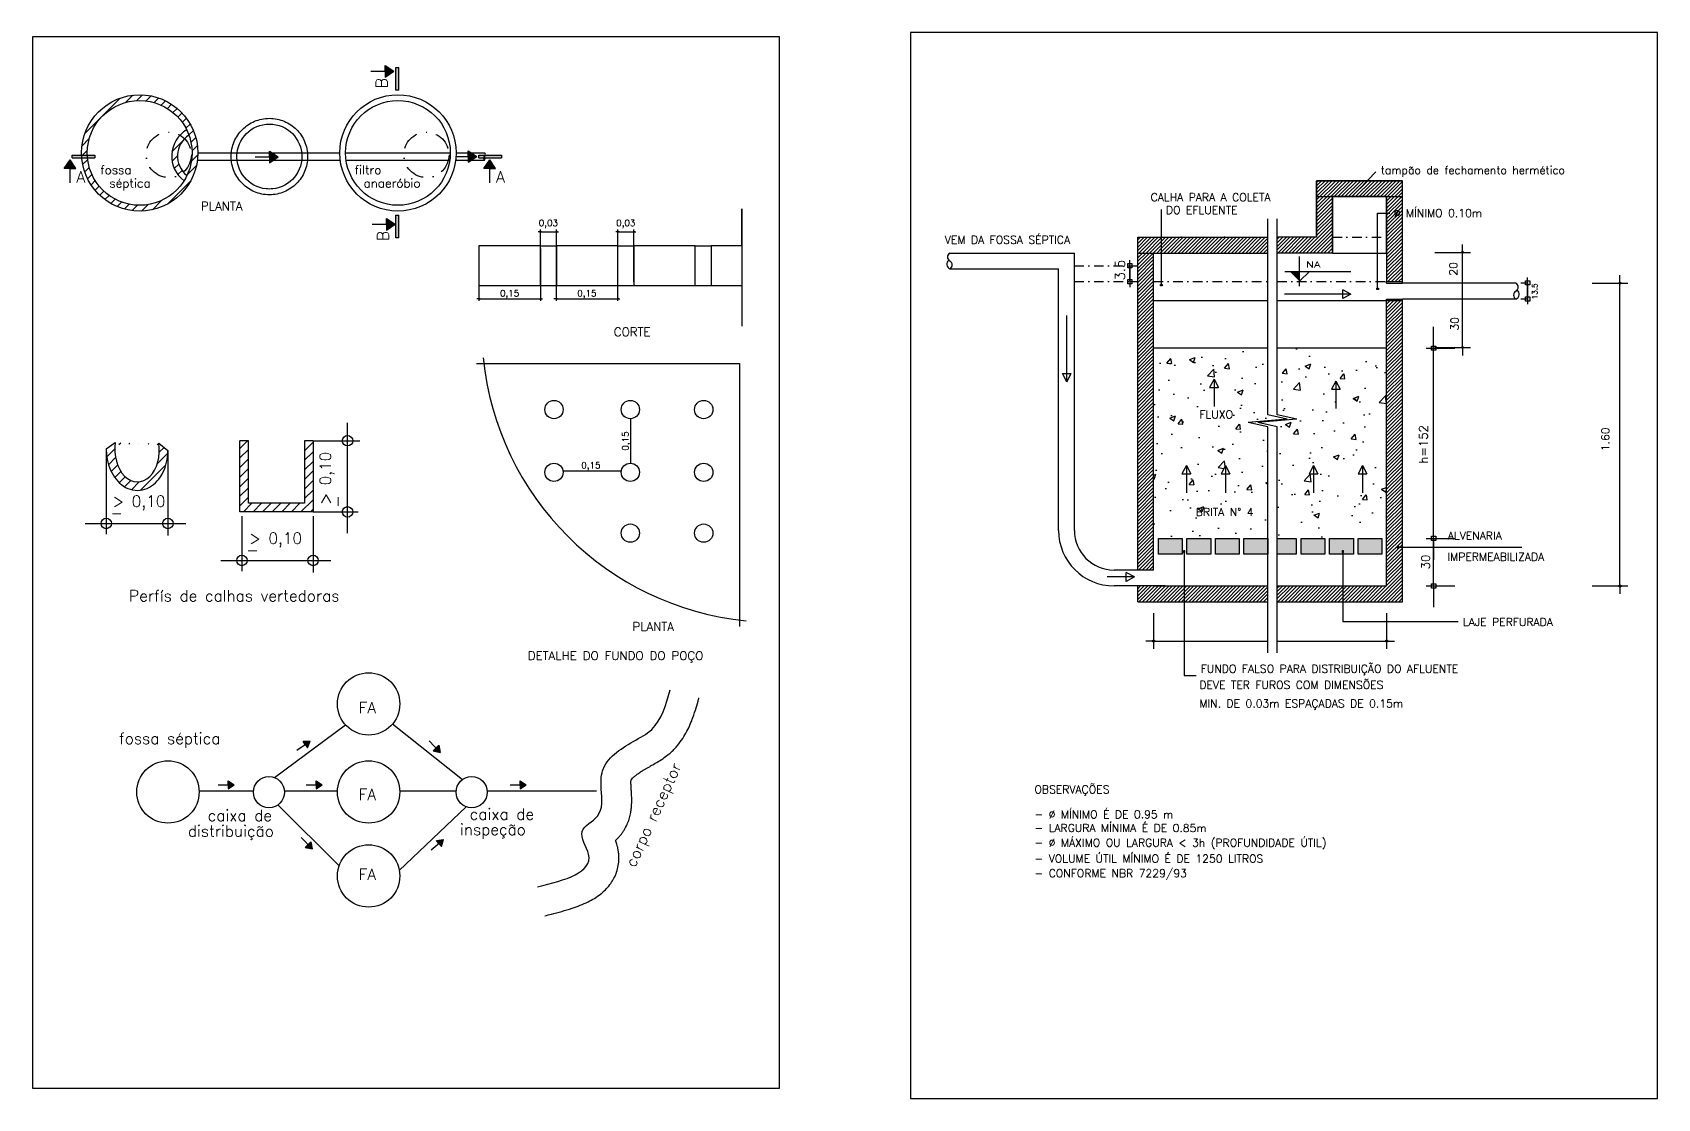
# Model space of a CAD drawing. Extents: x 192 to 1618, y 215 to 465.
# Drawn here: x 192.3 to 572.9, y 214.5 to 464.2 of the extents above; entities that cross this region are included whole.
import ezdxf
from ezdxf.enums import TextEntityAlignment as Align

# ---------------------------------------------------------------- set-up
doc = ezdxf.new("R2010")
doc.units = 0
doc.header["$LTSCALE"] = 9
doc.linetypes.add('ACAD_ISO03W100', pattern=[30, 12, -18])
doc.linetypes.add('DASHDOT', pattern=[1, 0.5, -0.25, 0, -0.25])
doc.layers.get('0').update_dxf_attribs({"linetype": 'CONTINUOUS'})
doc.layers.get('DEFPOINTS').update_dxf_attribs({"linetype": 'CONTINUOUS'})
for name, color, linetype in [('COTA', 13, 'CONTINUOUS'), ('EIXOS', 4, 'DASHDOT'), ('ESPEC', 2, 'CONTINUOUS'), ('ESTRUT', 12, 'CONTINUOUS'), ('FOLHA', 7, 'CONTINUOUS'), ('ISOMETRI', 15, 'CONTINUOUS'), ('LINHAS', 7, 'CONTINUOUS'), ('PAREDE', 6, 'CONTINUOUS'), ('REG60-100', 7, 'CONTINUOUS'), ('SOLIDO', 254, 'CONTINUOUS'), ('UNIDADE', 4, 'CONTINUOUS')]:
    doc.layers.add(name, color=color, linetype=linetype)
doc.styles.add('REGUA60', font='simplex.shx')
doc.styles.add('REGUA80', font='simplex.shx')
pattern_1 = [(45, (-1.4223, -10.1474), (-1.122532, 1.122532), [])]
pattern_2 = [(45, (-11.73325, -1107.44266), (-0.41674, 0.41674), [])]

# ---------------------------------------------------------------- blocks, each defined once
blk = doc.blocks.new('COTATR')
at = {"color": 6}
blk.add_line((-71, -71), (71, 71), dxfattribs=at)
at = {"color": 0, "linetype": 'ByBlock'}
blk.add_line((0, 0), (200, 0), dxfattribs=at)
blk = doc.blocks.new('INDINTRR')
at = {"color": 0}
for p, q in [((-1.5, 0), (-0.43, 4.92)), ((0.43, -4.92), (-0.43, 4.92)), ((0.43, -4.92), (1.5, 0))]:
    blk.add_line(p, q, dxfattribs=at)
blk = doc.blocks.new('NIVELCR')
at = {"linetype": 'ByBlock'}
for p, q in [((0, -1.25), (0, 6.25)), ((-3.75, 2.5), (12.92, 2.5)), ((0, 0), (2.5, 2.5))]:
    blk.add_line(p, q, dxfattribs=at)
blk.add_solid([(-2.5, 2.5), (0, 0), (0, 2.5)], dxfattribs=at)
at = {"color": 0, "linetype": 'ByBlock', "style": 'REGUA60', "width": 1.4}
blk.add_attdef('COTANIVEL', (1.66, 3.51), '', height=1.5, dxfattribs=at)
blk = doc.blocks.new('INDPONTO')
at = {"color": 4, "linetype": 'ByBlock'}
blk.add_lwpolyline([(-0.2, 0.2), (0.2, 0.2), (0.2, -0.2), (-0.2, -0.2)], close=True, dxfattribs=at)
blk = doc.blocks.new('COTAPT')
at = {"color": 0, "linetype": 'ByBlock'}
blk.add_line((0, 0), (200, 0), dxfattribs=at)
at = {"color": 6, "linetype": 'ByBlock'}
blk.add_lwpolyline([(-20, 20), (20, 20), (20, -20), (-20, -20)], close=True, dxfattribs=at)

msp = doc.modelspace()

# ---------------------------------------------------------------- hatches: boundary and pattern name
at = {"layer": 'LINHAS'}
h = msp.add_hatch(dxfattribs=at)
h.set_pattern_fill('ANSI31', color=256, scale=0.185625, style=0)
h.set_pattern_definition(pattern_2)
h.paths.add_polyline_path([(496.735, 425.788), (493.022, 425.788), (493.022, 416.266), (483.816, 416.266), (483.816, 412.554), (496.735, 412.554)])
h.paths.add_polyline_path([(513.145, 425.788), (513.145, 429.5), (493.022, 429.5), (493.022, 425.788)])
h.paths.add_polyline_path([(509.433, 412.554), (509.433, 405.871), (513.145, 405.871), (513.145, 425.788), (509.433, 425.788)])
h.paths.add_polyline_path([(513.145, 401.416), (509.433, 401.416), (509.433, 334.591), (499.169, 334.591), (499.169, 330.879), (513.145, 330.879), (513.145, 343.685), (512.303, 343.685), (512.303, 343.499), (511.931, 343.499), (511.931, 343.87), (512.303, 343.87), (512.303, 343.685), (513.145, 343.685)])
h.paths.add_polyline_path([(483.816, 334.591), (483.816, 330.879), (499.169, 330.879), (499.169, 334.591)])
h.paths.add_polyline_path([(462.009, 334.591), (462.009, 330.879), (481.589, 330.879), (481.589, 334.591)])
h.paths.add_polyline_path([(462.009, 330.879), (462.009, 334.591), (454.859, 334.591), (451.146, 334.591), (451.146, 330.879)])
h.paths.add_polyline_path([(451.146, 338.304), (454.859, 338.304), (454.859, 412.554), (451.146, 412.554)])
h.paths.add_polyline_path([(456.682, 416.266), (456.682, 412.554), (481.589, 412.554), (481.589, 416.266)])
h.paths.add_polyline_path([(510.544, 420.428), (534.012, 420.428), (534.012, 423.743), (510.544, 423.743)], flags=9)
h = msp.add_hatch(dxfattribs=at)
h.set_pattern_fill('ANSI31', color=256, scale=0.185625, style=0)
h.set_pattern_definition(pattern_2)
h.paths.add_polyline_path([(451.146, 412.554), (456.682, 412.554), (456.682, 416.266), (451.146, 416.266)])
at = {"layer": 'PAREDE'}
h = msp.add_hatch(dxfattribs=at)
h.set_pattern_fill('ANSI31', color=256, style=0)
h.set_pattern_definition([(45, (0, -17.6626), (-2.245064, 2.245064), [])])
h.paths.add_polyline_path([(227.893, 439.325, 0.0648345), (226.803, 440.154, 0.3734555), (226.436, 430.763, 0.0648345), (227.587, 431.503, -0.387459)], flags=17)
h.paths.add_polyline_path([(229.636, 435.999, -0.953058), (205.16, 434.822), (203.794, 434.822, 0.9576576), (230.996, 435.999, 1), (203.743, 435.999, 0.009195), (203.753, 435.498), (205.114, 435.498, -0.0102151), (205.103, 435.999, -1)])
h = msp.add_hatch(dxfattribs=at)
h.set_pattern_fill('ANSI31', color=256, scale=0.5, style=0)
h.set_pattern_definition([(45, (0, -17.6626), (-1.122532, 1.122532), [])])
h.paths.add_polyline_path([(229.636, 435.999, -0.953058), (205.16, 434.822), (203.794, 434.822, 0.9576576), (230.996, 435.999, 1), (203.743, 435.999, 0.009195), (203.753, 435.498), (205.114, 435.498, -0.0102151), (205.103, 435.999, -1)])
h.paths.add_polyline_path([(226.436, 430.763, 0.0648345), (227.587, 431.503, -0.387459), (227.893, 439.325, 0.0648345), (226.803, 440.154, 0.3734555)], flags=17)
h = msp.add_hatch(dxfattribs=at)
h.set_pattern_fill('AR-CONC', color=1, scale=0.07425, style=0)
h.set_pattern_definition([(50, (-11.733, -1107.443), (13.52721, -1.18348), [1.41446, -15.55909]), (355, (-11.733, -1107.443), (-2.61678, 14.18596), [1.13157, -12.44727]), (100.451, (-10.606, -1107.541), (10.91048, 13.00241), [1.20211, -13.22318]), (46.1842, (-11.733, -1103.67), (20.12762, -3.12164), [2.1217, -23.33863]), (96.6356, (-10.056, -1103.93), (17.62726, 18.37135), [1.80316, -19.83477]), (351.184, (-11.733, -1103.67), (17.6273, 18.37132), [1.69735, -18.6709]), (21, (-9.847, -1104.614), (11.257405, -7.593215), [1.41446, -15.55909]), (326, (-9.847, -1104.614), (4.5888, 13.67596), [1.13157, -12.44727]), (71.4514, (-8.909, -1105.247), (15.84617, 6.08277), [1.20211, -13.22318]), (37.5, (-11.7333, -1107.4427), (0.229329, 6.278212), [0, -12.296394, 0, -12.635865, 0, -12.49442]), (7.5, (-11.733, -1107.443), (4.96136, 7.438408), [0, -7.20433, 0, -12.0135, 0, -4.762024]), (327.5, (-15.939, -1107.4427), (10.067602, -0.42536), [0, -4.714875, 0, -14.71041, 0, -19.519582]), (317.5, (-17.825, -1107.443), (10.99859, 1.887917), [0, -6.12934, 0, -9.76922, 0, -13.86173])])
h.paths.add_polyline_path([(509.433, 390.279), (483.816, 390.279), (483.816, 374.665), (488.386, 373.676), (479.246, 372.869), (483.816, 371.88), (483.816, 345.729), (508.319, 345.729), (509.433, 345.721)])
h.paths.add_polyline_path([(492.307, 362.773), (493.34, 360.85), (491.274, 360.85)], flags=16)
h.paths.add_polyline_path([(502.759, 360.85), (503.792, 362.773), (504.825, 360.85)], flags=16)
h.paths.add_polyline_path([(496.482, 380.638), (497.515, 382.562), (498.548, 380.638)], flags=16)
h.paths.add_polyline_path([(481.589, 371.88), (477.019, 372.869), (486.159, 373.676), (481.589, 374.665), (481.589, 390.279), (454.859, 390.279), (454.859, 345.717), (455.973, 345.729), (481.589, 345.729)])
h.paths.add_polyline_path([(471.671, 362.773), (472.704, 360.85), (470.638, 360.85)], flags=16)
h.paths.add_polyline_path([(467.974, 381.064), (469.007, 382.987), (470.04, 381.064)], flags=16)
h.paths.add_polyline_path([(463.556, 360.85), (461.49, 360.85), (462.523, 362.773)], flags=16)
h.paths.add_polyline_path([(464.772, 373.353), (473.921, 373.353), (473.921, 376.137), (464.772, 376.137)], flags=24)
h.paths.add_polyline_path([(462.499, 350.503), (478.719, 350.503), (478.719, 353.288), (462.499, 353.288)], flags=24)
h = msp.add_hatch(dxfattribs=at)
h.set_pattern_fill('ANSI31', color=256, scale=0.5, style=0)
h.set_pattern_definition(pattern_1)
edge = h.paths.add_edge_path()
edge.add_spline(control_points=[(209.536, 366.472), (209.541, 365.93), (209.581, 365.388), (209.897, 363.096), (210.507, 361.414), (211.924, 359.381), (212.466, 358.791), (213.701, 357.822), (214.396, 357.443), (215.885, 356.979), (216.677, 356.897), (218.229, 357.066), (218.984, 357.314), (220.349, 358.069), (220.961, 358.573), (222.017, 359.754), (222.463, 360.43), (223.553, 362.648), (223.938, 364.366), (223.97, 366.173), (223.971, 366.245), (223.971, 366.317)], knot_values=[1.5504566, 1.5504566, 1.5504566, 1.5504566, 1.7331766, 1.7331766, 2.3327695, 2.3327695, 2.6219285, 2.6219285, 2.9110875, 2.9110875, 3.2002465, 3.2002465, 3.4894055, 3.4894055, 3.7785644, 3.7785644, 4.0677234, 4.0677234, 4.6524253, 4.6524253, 4.6767715, 4.6767715, 4.6767715, 4.6767715], degree=3, periodic=0)
edge.add_line((223.971, 366.317), (223.971, 366.339))
edge.add_line((223.971, 366.339), (221.833, 368.053))
edge.add_ellipse((216.753, 366.463), major_axis=(-0.179, 7.513), ratio=0.6941067, start_angle=75.75416, end_angle=281.27526, ccw=False)
edge.add_line((211.655, 368.191), (209.536, 366.714))
edge.add_line((209.536, 366.714), (209.536, 366.472))
h = msp.add_hatch(dxfattribs=at)
h.set_pattern_fill('ANSI31', color=256, scale=0.5, style=0)
h.set_pattern_definition(pattern_1)
h.paths.add_polyline_path([(257.989, 351.932), (257.989, 368.585), (255.989, 368.585), (255.989, 353.932), (242.827, 353.932), (242.827, 368.585), (240.827, 368.585), (240.827, 351.932)])
at = {"layer": 'REG60-100'}
h = msp.add_hatch(color=256, dxfattribs=at)
h.dxf.hatch_style = 1
h.paths.add_polyline_path([(274.875, 455.116), (274.875, 453.764), (276.903, 455.116)])
h.paths.add_polyline_path([(276.903, 455.116), (274.875, 456.469), (274.875, 455.116)])
h = msp.add_hatch(color=256, dxfattribs=at)
h.dxf.hatch_style = 1
h.paths.add_polyline_path([(201.051, 432.361), (202.403, 432.361), (201.051, 434.389)])
h.paths.add_polyline_path([(201.051, 434.389), (199.698, 432.361), (201.051, 432.361)])
h = msp.add_hatch(color=256, dxfattribs=at)
h.dxf.hatch_style = 1
h.paths.add_polyline_path([(247.803, 435.067), (247.803, 433.715), (249.831, 435.067)])
h.paths.add_polyline_path([(249.831, 435.067), (247.803, 436.419), (247.803, 435.067)])
h = msp.add_hatch(color=256, dxfattribs=at)
h.dxf.hatch_style = 1
h.paths.add_polyline_path([(294.287, 435.174), (294.287, 433.821), (296.316, 435.174)])
h.paths.add_polyline_path([(296.316, 435.174), (294.287, 436.526), (294.287, 435.174)])
h = msp.add_hatch(color=256, dxfattribs=at)
h.dxf.hatch_style = 1
h.paths.add_polyline_path([(299.348, 432.361), (300.7, 432.361), (299.348, 434.389)])
h.paths.add_polyline_path([(299.348, 434.389), (297.996, 432.361), (299.348, 432.361)])
h = msp.add_hatch(color=256, dxfattribs=at)
h.dxf.hatch_style = 1
h.paths.add_polyline_path([(275.203, 419.301), (275.203, 417.948), (277.231, 419.301)])
h.paths.add_polyline_path([(277.231, 419.301), (275.203, 420.653), (275.203, 419.301)])
h = msp.add_hatch(color=256, dxfattribs=at)
h.dxf.hatch_style = 1
h.paths.add_polyline_path([(256.157, 297.436), (256.688, 296.652), (257.333, 298.232)])
h.paths.add_polyline_path([(255.627, 298.22), (256.157, 297.436), (257.333, 298.232)])
h = msp.add_hatch(color=256, dxfattribs=at)
h.dxf.hatch_style = 1
h.paths.add_polyline_path([(286.769, 296.606), (286.081, 295.955), (287.744, 295.574)])
h.paths.add_polyline_path([(287.457, 297.256), (286.769, 296.606), (287.744, 295.574)])
h = msp.add_hatch(color=256, dxfattribs=at)
h.dxf.hatch_style = 1
h.paths.add_polyline_path([(238.105, 288.026), (238.105, 287.079), (239.525, 288.026)])
h.paths.add_polyline_path([(238.105, 288.972), (238.105, 288.026), (239.525, 288.026)])
h = msp.add_hatch(color=256, dxfattribs=at)
h.dxf.hatch_style = 1
h.paths.add_polyline_path([(258.715, 288.026), (258.715, 287.079), (260.135, 288.026)])
h.paths.add_polyline_path([(258.715, 288.972), (258.715, 288.026), (260.135, 288.026)])
h = msp.add_hatch(color=256, dxfattribs=at)
h.dxf.hatch_style = 1
h.paths.add_polyline_path([(306.506, 288.026), (306.506, 287.079), (307.926, 288.026)])
h.paths.add_polyline_path([(306.506, 288.972), (306.506, 288.026), (307.926, 288.026)])
h = msp.add_hatch(color=256, dxfattribs=at)
h.dxf.hatch_style = 1
h.paths.add_polyline_path([(256.807, 273.999), (256.129, 273.338), (257.798, 272.982)])
h.paths.add_polyline_path([(257.485, 274.66), (256.807, 273.999), (257.798, 272.982)])
h = msp.add_hatch(color=256, dxfattribs=at)
h.dxf.hatch_style = 1
h.paths.add_polyline_path([(287.472, 274.268), (288.078, 273.541), (288.563, 275.177)])
h.paths.add_polyline_path([(286.866, 274.996), (287.472, 274.268), (288.563, 275.177)])
at = {"layer": 'SOLIDO'}
h = msp.add_hatch(color=256, dxfattribs=at)
h.paths.add_polyline_path([(455.973, 345.729), (455.973, 342.016), (461.541, 342.016), (461.541, 345.729)])
h.paths.add_polyline_path([(468.224, 342.016), (468.224, 345.729), (462.655, 345.729), (462.655, 342.016)])
h.paths.add_polyline_path([(469.338, 342.016), (474.906, 342.016), (474.906, 345.729), (469.338, 345.729)])
h.paths.add_polyline_path([(476.02, 342.016), (481.589, 342.016), (481.589, 345.729), (476.02, 345.729)])
h.paths.add_polyline_path([(483.816, 345.729), (483.816, 342.016), (488.271, 342.016), (488.271, 345.729)])
h.paths.add_polyline_path([(489.385, 345.729), (489.385, 342.016), (494.954, 342.016), (494.954, 345.729)])
h.paths.add_polyline_path([(496.068, 345.729), (496.068, 342.016), (501.636, 342.016), (501.636, 345.729)])
h.paths.add_polyline_path([(502.75, 342.016), (508.319, 342.016), (508.319, 345.729), (502.75, 345.729)])
at = {"layer": 'UNIDADE'}
h = msp.add_hatch(color=256, dxfattribs=at)
h.paths.add_polyline_path([(278.071, 450.701), (277.395, 450.701), (277.395, 455.994), (278.071, 455.994)])
h.paths.add_polyline_path([(278.071, 416.152), (277.395, 416.152), (277.395, 421.446), (278.071, 421.446)])
for points in [[(206.831, 435.498), (206.831, 434.822), (201.537, 434.822), (201.537, 435.498)], [(296.845, 434.822), (302.139, 434.822), (302.139, 435.498), (296.845, 435.498)]]:
    msp.add_hatch(color=256, dxfattribs=at).paths.add_polyline_path(points)

# ---------------------------------------------------------------- linework, layer by layer
for p, q in [((407.128, 412.554), (436.296, 412.554)), ((407.128, 408.841), (432.584, 408.841)), ((539.714, 405.5), (513.145, 405.5)), ((539.714, 401.787), (513.145, 401.787))]:
    msp.add_line(p, q)
at = {"color": 0, "linetype": 'ByBlock'}
for p, q in [((449.29, 409.609), (449.29, 409.634)), ((449.29, 405.871), (449.29, 409.584)), ((449.33, 409.584), (451.052, 409.584)), ((449.29, 405.846), (449.29, 405.821)), ((449.516, 405.871), (451.052, 405.871)), ((540.891, 405.572), (542.535, 405.572)), ((542.462, 405.597), (542.462, 405.622)), ((542.462, 401.798), (542.462, 405.572)), ((540.891, 401.798), (542.535, 401.798)), ((542.462, 401.773), (542.462, 401.748)), ((518.659, 390.279), (525.44, 390.279)), ((520.44, 345.754), (520.44, 390.254)), ((518.659, 345.729), (525.44, 345.729)), ((520.44, 334.616), (520.44, 345.704)), ((518.659, 334.591), (525.44, 334.591))]:
    msp.add_line(p, q, dxfattribs=at)
at = {"color": 4, "linetype": 'ByBlock'}
for p, q in [((501.059, 402.901), (499.135, 403.934)), ((499.135, 401.868), (499.135, 403.934)), ((501.059, 402.901), (499.135, 401.868)), ((434.531, 382.401), (433.498, 384.324)), ((433.498, 384.324), (435.564, 384.324)), ((434.531, 382.401), (435.564, 384.324)), ((469.007, 382.987), (467.974, 381.064)), ((467.974, 381.064), (470.04, 381.064)), ((469.007, 382.987), (470.04, 381.064)), ((497.515, 382.562), (496.482, 380.638)), ((496.482, 380.638), (498.548, 380.638)), ((497.515, 382.562), (498.548, 380.638)), ((462.523, 362.773), (461.49, 360.85)), ((462.523, 362.773), (463.556, 360.85)), ((471.671, 362.773), (470.638, 360.85)), ((471.671, 362.773), (472.704, 360.85)), ((492.307, 362.773), (491.274, 360.85)), ((492.307, 362.773), (493.34, 360.85)), ((503.792, 362.773), (502.759, 360.85)), ((503.792, 362.773), (504.825, 360.85)), ((461.49, 360.85), (463.556, 360.85)), ((470.638, 360.85), (472.704, 360.85)), ((491.274, 360.85), (493.34, 360.85)), ((502.759, 360.85), (504.825, 360.85)), ((450.379, 336.685), (448.455, 337.718)), ((448.455, 335.652), (448.455, 337.718)), ((450.379, 336.685), (448.455, 335.652))]:
    msp.add_line(p, q, dxfattribs=at)
for centre, radius, start, end in [((407.623, 411.625), 1.052, 118.07249, 241.92751), ((407.592, 409.955), 1.207, 127.7637, 247.38014), ((406.633, 409.769), 1.052, 298.07249, 61.92751), ((540.209, 402.715), 1.052, 118.07249, 241.92751), ((539.219, 404.572), 1.052, 298.07249, 61.92751), ((539.25, 402.901), 1.207, 292.61986, 52.2363)]:
    msp.add_arc(centre, radius, start, end)
at = {"layer": 'COTA', "linetype": 'ByBlock'}
for p, q in [((311.23, 405.796), (311.23, 418.046)), ((311.232, 417.546), (314.956, 417.546)), ((314.959, 405.796), (314.959, 418.046)), ((329.366, 405.796), (329.366, 418.046)), ((329.368, 417.546), (333.092, 417.546)), ((333.095, 405.796), (333.095, 418.046)), ((296.823, 413.604), (296.823, 401.354)), ((311.23, 413.604), (311.23, 401.354)), ((314.906, 413.604), (314.906, 401.354)), ((329.313, 413.604), (329.313, 401.354)), ((296.825, 401.854), (311.227, 401.854)), ((314.908, 401.854), (329.311, 401.854)), ((332.424, 363.335), (332.424, 373.751)), ((316.525, 361.553), (330.249, 361.553))]:
    msp.add_line(p, q, dxfattribs=at)
at = {"layer": 'COTA'}
for p, q in [((520.696, 412.701), (529.049, 412.701)), ((527.193, 390.436), (527.193, 412.692)), ((557.57, 405.5), (565.923, 405.5)), ((564.067, 334.6), (564.067, 405.491)), ((520.696, 390.426), (529.049, 390.426)), ((266.051, 346.981), (266.051, 372.791)), ((209.536, 366.714), (209.536, 346.737)), ((223.971, 366.339), (223.971, 346.361)), ((257.989, 368.585), (268.907, 368.585)), ((241.322, 350.915), (241.322, 338.073)), ((257.975, 350.915), (257.975, 337.698)), ((257.989, 351.932), (268.532, 351.932)), ((204.585, 349.218), (228.176, 349.218)), ((236.371, 340.554), (262.18, 340.554)), ((557.57, 334.591), (565.923, 334.591)), ((454.859, 328.173), (454.859, 319.82)), ((509.433, 328.173), (509.433, 319.82)), ((454.868, 321.676), (481.589, 321.676)), ((483.816, 321.676), (509.423, 321.676))]:
    msp.add_line(p, q, dxfattribs=at)
for centre in [(266.051, 368.585), (209.536, 349.218), (223.971, 349.218), (266.051, 351.932), (241.322, 340.554), (257.975, 340.554)]:
    msp.add_circle(centre, 1.226, dxfattribs=at)
at = {"layer": 'DEFPOINTS', "color": 0, "linetype": 'ByBlock'}
for p in [(314.959, 417.546), (333.095, 417.546), (296.823, 414.354), (311.23, 414.354), (517.912, 412.701), (527.193, 412.701), (445.067, 409.584), (449.29, 409.584), (311.23, 405.046), (314.959, 405.046), (445.254, 405.871), (538.318, 405.572), (542.462, 405.572), (554.786, 405.5), (564.067, 405.5), (311.23, 401.854), (329.313, 401.854), (538.318, 401.798), (511.159, 390.279), (517.912, 390.426), (520.44, 390.279), (511.159, 345.729), (511.159, 345.729), (520.44, 345.729), (511.159, 334.591), (554.786, 334.591), (454.859, 330.958), (509.433, 321.676)]:
    msp.add_point(p, dxfattribs=at)
at = {"layer": 'EIXOS', "color": 13, "ltscale": 0.5}
for p, q in [((496.735, 416.266), (509.433, 416.266)), ((436.296, 409.584), (451.146, 409.584)), ((436.296, 405.871), (451.146, 405.871)), ((454.859, 405.871), (481.589, 405.871)), ((483.816, 405.871), (509.433, 405.871))]:
    msp.add_line(p, q, dxfattribs=at)
at = {"layer": 'EIXOS', "color": 1, "linetype": 'ACAD_ISO03W100'}
for radius in [8.96, 7.607]:
    msp.add_circle((247.752, 435.154), radius, dxfattribs=at)
at = {"layer": 'EIXOS', "color": 1}
for centre in [(224.167, 435.554), (284.518, 435.554)]:
    msp.add_circle(centre, 5.302, dxfattribs=at)
at = {"layer": 'ESPEC'}
for p, q in [((503.052, 427.557), (506.878, 431.58)), ((456.682, 405.019), (456.682, 422.767)), ((481.589, 374.665), (481.589, 420.567)), ((483.816, 374.665), (483.816, 420.567)), ((507.327, 404.162), (507.327, 421.909)), ((507.327, 421.909), (510.169, 421.909)), ((501.059, 402.901), (485.538, 402.901)), ((434.531, 382.401), (434.531, 397.921)), ((469.007, 382.987), (469.007, 376.571)), ((497.515, 382.562), (497.515, 376.146)), ((481.589, 318.937), (481.589, 371.88)), ((483.816, 318.937), (483.816, 371.88)), ((462.523, 362.773), (462.523, 356.358)), ((471.671, 362.773), (471.671, 356.358)), ((492.307, 362.773), (492.307, 356.358)), ((503.792, 362.773), (503.792, 356.358)), ((462.009, 342.588), (462.009, 313.626)), ((499.169, 342.588), (499.169, 326.273)), ((512.117, 343.685), (541.08, 343.685)), ((450.379, 336.685), (443.963, 336.685)), ((499.169, 326.273), (526.213, 326.273)), ((462.009, 313.626), (464.851, 313.626))]:
    msp.add_line(p, q, dxfattribs=at)
at = {"layer": 'ESTRUT', "color": 1}
for p, q in [((493.022, 416.266), (493.022, 429.5)), ((493.022, 429.5), (513.145, 429.5)), ((513.145, 405.5), (513.145, 429.5)), ((493.022, 425.788), (513.145, 425.788)), ((496.735, 412.554), (496.735, 425.788)), ((509.433, 425.788), (509.433, 412.554)), ((493.022, 416.266), (483.816, 416.266)), ((496.735, 412.554), (483.816, 412.554)), ((496.735, 412.554), (509.433, 412.554)), ((509.433, 412.554), (509.433, 405.871))]:
    msp.add_line(p, q, dxfattribs=at)
at = {"layer": 'ESTRUT'}
for p, q in [((509.433, 425.788), (509.433, 412.554)), ((451.146, 416.266), (481.589, 416.266)), ((451.146, 412.554), (451.146, 416.266)), ((451.146, 412.554), (481.589, 412.554)), ((451.146, 338.304), (451.146, 412.554)), ((454.859, 338.304), (454.859, 412.554)), ((509.433, 405.871), (513.145, 405.871)), ((509.433, 405.5), (509.433, 405.871)), ((509.433, 405.5), (513.145, 405.5)), ((509.433, 334.591), (509.433, 401.787)), ((509.433, 401.416), (509.433, 401.787)), ((509.433, 401.787), (513.145, 401.787)), ((509.433, 401.416), (513.145, 401.416)), ((513.145, 330.879), (513.145, 401.787)), ((451.146, 330.879), (451.146, 334.591)), ((454.859, 334.591), (481.589, 334.591)), ((483.816, 334.591), (509.433, 334.591)), ((451.146, 330.879), (481.589, 330.879)), ((483.816, 330.879), (513.145, 330.879))]:
    msp.add_line(p, q, dxfattribs=at)
for points in [[(461.541, 342.016), (455.973, 342.016), (455.973, 345.729), (461.541, 345.729)], [(468.224, 342.016), (462.655, 342.016), (462.655, 345.729), (468.224, 345.729)], [(474.906, 342.016), (469.338, 342.016), (469.338, 345.729), (474.906, 345.729)], [(481.589, 342.016), (476.02, 342.016), (476.02, 345.729), (481.589, 345.729)], [(494.954, 342.016), (489.385, 342.016), (489.385, 345.729), (494.954, 345.729)], [(501.636, 342.016), (496.068, 342.016), (496.068, 345.729), (501.636, 345.729)], [(508.319, 342.016), (502.75, 342.016), (502.75, 345.729), (508.319, 345.729)]]:
    msp.add_lwpolyline(points, close=True, dxfattribs=at)
msp.add_lwpolyline([(483.816, 345.729), (488.271, 345.729), (488.271, 342.016), (483.816, 342.016)], dxfattribs=at)
at = {"layer": 'FOLHA', "color": 6}
for p, q in [((367.265, 463.171), (192.265, 463.171)), ((192.265, 463.171), (192.265, 216.92)), ((367.265, 216.92), (367.265, 463.171)), ((572.875, 464.208), (397.875, 464.208)), ((397.875, 464.208), (397.875, 214.53)), ((572.875, 214.53), (572.875, 464.208)), ((192.265, 216.92), (367.265, 216.92)), ((397.875, 214.53), (572.875, 214.53))]:
    msp.add_line(p, q, dxfattribs=at)
at = {"layer": 'ISOMETRI'}
for p in [(461.294, 416.266), (471.441, 416.266)]:
    msp.add_point(p, dxfattribs=at)
at = {"layer": 'LINHAS'}
for p, q in [((513.145, 429.5), (493.022, 429.5)), ((493.022, 429.5), (493.022, 416.266)), ((509.433, 425.788), (496.735, 425.788)), ((496.735, 425.788), (496.735, 412.554)), ((509.433, 412.554), (509.433, 425.788)), ((436.296, 347.585), (436.296, 412.554)), ((432.584, 347.585), (432.584, 408.841)), ((454.859, 401.416), (481.589, 401.416)), ((483.816, 401.416), (509.433, 401.416)), ((481.589, 390.279), (454.859, 390.279)), ((509.433, 390.279), (483.816, 390.279))]:
    msp.add_line(p, q, dxfattribs=at)
at = {"layer": 'PAREDE'}
for p, q in [((358.434, 414.247), (358.434, 422.884)), ((358.434, 422.884), (358.434, 395.448)), ((296.247, 386.675), (357.858, 386.675)), ((357.858, 386.675), (357.858, 325.064)), ((209.536, 366.714), (211.655, 368.191)), ((221.833, 368.053), (223.971, 366.339)), ((242.827, 368.585), (240.827, 368.585)), ((257.989, 368.585), (255.989, 368.585)), ((248.918, 289.703), (265.611, 302.02)), ((276.615, 302.289), (292.966, 289.219)), ((249.765, 283.306), (264.086, 268.996)), ((278.175, 267.958), (293.851, 282.863))]:
    msp.add_line(p, q, dxfattribs=at)
at = {"layer": 'PAREDE', "color": 2}
for p, q in [((311.23, 414.247), (314.959, 414.247)), ((329.366, 414.247), (333.095, 414.247)), ((347.502, 414.247), (351.231, 414.247)), ((311.23, 404.932), (314.959, 404.932)), ((329.366, 404.932), (333.095, 404.932)), ((347.502, 404.932), (351.231, 404.932)), ((231.287, 286.558), (244.012, 286.558)), ((251.289, 286.558), (263.701, 286.558)), ((278.291, 286.558), (291.492, 286.558)), ((298.769, 286.558), (324.347, 286.558))]:
    msp.add_line(p, q, dxfattribs=at)
at = {"layer": 'PAREDE'}
for points in [[(296.823, 404.932), (311.23, 404.932), (311.23, 414.247), (296.823, 414.247)], [(314.959, 404.932), (329.366, 404.932), (329.366, 414.247), (314.959, 414.247)], [(333.095, 404.932), (347.502, 404.932), (347.502, 414.247), (333.095, 414.247)]]:
    msp.add_lwpolyline(points, close=True, dxfattribs=at)
for points in [[(358.434, 414.247), (351.231, 414.247), (351.231, 404.932), (358.434, 404.932)], [(257.989, 368.585), (257.989, 351.932), (240.827, 351.932), (240.827, 368.585)], [(255.989, 368.585), (255.989, 353.932), (242.827, 353.932), (242.827, 368.585)]]:
    msp.add_lwpolyline(points, dxfattribs=at)
for centre, radius in [((217.369, 435.999), 13.626), ((277.859, 435.999), 13.626), ((217.369, 435.999), 12.266), ((277.859, 435.999), 12.266), ((270.996, 306.947), 7.299), ((270.996, 286.321), 7.299), ((247.651, 286.281), 3.649), ((295.13, 286.281), 3.649), ((270.996, 266.646), 7.299)]:
    msp.add_circle(centre, radius, dxfattribs=at)
at = {"layer": 'PAREDE', "color": 3}
for centre in [(314.41, 375.893), (332.289, 375.893), (349.489, 375.893), (314.41, 361.194), (332.289, 361.194), (349.489, 361.194), (332.289, 346.947), (349.489, 346.947)]:
    msp.add_circle(centre, 2.145, dxfattribs=at)
at = {"layer": 'PAREDE', "color": 4}
msp.add_circle((223.992, 286.321), 7.299, dxfattribs=at)
at = {"layer": 'PAREDE'}
for centre, radius, start, end in [((232.029, 435.247), 7.169, 120.64366, 233.48414), ((232.029, 435.247), 5.809, 122.45098, 231.67682), ((366.242, 394.832), 68.748, 185.67642, 264.32367)]:
    msp.add_arc(centre, radius, start, end, dxfattribs=at)
msp.add_ellipse((216.753, 366.463), major_axis=(-0.179, 7.513), ratio=0.6941067, start_param=1.3221596, end_param=4.9091793, dxfattribs=at)
for points, knots in [([(209.536, 366.714), (209.53, 366.091), (209.57, 365.467), (209.897, 363.096), (210.507, 361.414), (211.924, 359.381), (212.466, 358.791), (213.701, 357.822), (214.396, 357.443), (215.885, 356.979), (216.677, 356.897), (218.229, 357.066), (218.984, 357.314), (220.349, 358.069), (220.961, 358.573), (222.017, 359.754), (222.463, 360.43), (223.553, 362.648), (223.938, 364.366), (223.971, 366.18), (223.971, 366.259), (223.971, 366.339)], [1.5232247, 1.5232247, 1.5232247, 1.5232247, 1.7331766, 1.7331766, 2.3327695, 2.3327695, 2.6219285, 2.6219285, 2.9110875, 2.9110875, 3.2002465, 3.2002465, 3.4894055, 3.4894055, 3.7785644, 3.7785644, 4.0677234, 4.0677234, 4.6524253, 4.6524253, 4.679224, 4.679224, 4.679224, 4.679224]), ([(332.474, 289.158), (332.483, 289.171), (332.494, 289.188), (332.536, 289.246), (332.575, 289.296), (332.711, 289.455), (332.83, 289.581), (333.137, 289.867), (333.324, 290.028), (333.759, 290.369), (334.007, 290.55), (334.55, 290.923), (334.846, 291.116), (335.349, 291.427), (335.543, 291.545), (335.934, 291.777), (336.13, 291.89), (336.421, 292.057), (336.513, 292.11), (336.704, 292.218), (336.801, 292.273), (337.099, 292.441), (337.307, 292.558), (337.923, 292.907), (338.352, 293.154), (339.263, 293.71), (339.744, 294.019), (340.655, 294.667), (341.078, 294.991), (341.637, 295.468), (341.769, 295.584), (342.03, 295.822), (342.16, 295.945), (342.413, 296.192), (342.537, 296.317), (342.899, 296.695), (343.129, 296.952), (343.804, 297.755), (344.211, 298.31), (344.94, 299.425), (345.263, 299.983), (345.842, 301.09), (346.098, 301.638), (346.561, 302.719), (346.768, 303.251), (347.233, 304.536), (347.472, 305.279), (347.906, 306.71), (348.1, 307.398), (348.312, 308.149), (348.338, 308.245), (348.365, 308.339)], [214.2720421, 214.2720421, 214.2720421, 214.2720421, 216.4814437, 216.4814437, 220.9002467, 220.9002467, 228.2209743, 228.2209743, 235.5417019, 235.5417019, 242.8624295, 242.8624295, 250.1831571, 250.1831571, 254.5552305, 254.5552305, 258.7269156, 258.7269156, 260.6408046, 260.6408046, 262.5546936, 262.5546936, 266.3824717, 266.3824717, 273.4649185, 273.4649185, 280.5473654, 280.5473654, 286.3435925, 286.3435925, 288.1218736, 288.1218736, 289.8707899, 289.8707899, 291.6197063, 291.6197063, 295.117539, 295.117539, 302.4337785, 302.4337785, 309.7500179, 309.7500179, 317.0662574, 317.0662574, 324.3824968, 324.3824968, 335.1068556, 335.1068556, 345.8312144, 345.8312144, 347.4019758, 347.4019758, 347.4019758, 347.4019758]), ([(328.818, 274.979), (328.913, 275.067), (329.011, 275.159), (329.31, 275.453), (329.517, 275.669), (329.805, 275.996), (329.879, 276.083), (330.032, 276.268), (330.11, 276.366), (330.262, 276.563), (330.336, 276.662), (330.551, 276.962), (330.687, 277.165), (331.085, 277.805), (331.318, 278.248), (331.713, 279.125), (331.875, 279.56), (332.14, 280.406), (332.243, 280.817), (332.405, 281.608), (332.464, 281.988), (332.551, 282.715), (332.579, 283.062), (332.623, 283.901), (332.626, 284.372), (332.61, 285.243), (332.591, 285.644), (332.549, 286.379), (332.526, 286.713), (332.498, 287.137), (332.49, 287.256), (332.47, 287.594), (332.459, 287.802), (332.445, 288.18), (332.441, 288.35), (332.44, 288.701), (332.447, 288.864), (332.461, 289.06), (332.468, 289.118), (332.474, 289.158)], [137.4403418, 137.4403418, 137.4403418, 137.4403418, 138.5110706, 138.5110706, 140.6525282, 140.6525282, 141.395864, 141.395864, 142.1629024, 142.1629024, 142.9299408, 142.9299408, 144.4640177, 144.4640177, 147.7244021, 147.7244021, 150.9847865, 150.9847865, 154.2451709, 154.2451709, 157.5055554, 157.5055554, 160.7659398, 160.7659398, 165.7770662, 165.7770662, 170.7881927, 170.7881927, 175.7993192, 175.7993192, 177.9066511, 177.9066511, 182.121315, 182.121315, 186.3359788, 186.3359788, 192.0733631, 192.0733631, 195.7699737, 195.7699737, 195.7699737, 195.7699737]), ([(312.266, 257.331), (312.773, 257.458), (313.289, 257.587), (314.601, 257.923), (315.406, 258.133), (317.024, 258.586), (317.839, 258.829), (319.279, 259.305), (319.905, 259.528), (321.159, 260.025), (321.787, 260.298), (322.9, 260.851), (323.383, 261.114), (324.353, 261.709), (324.841, 262.042), (325.7, 262.72), (326.072, 263.044), (326.802, 263.771), (327.161, 264.174), (327.779, 264.991), (328.044, 265.389), (328.529, 266.246), (328.749, 266.705), (329.122, 267.672), (329.274, 268.179), (329.498, 269.218), (329.569, 269.749), (329.628, 270.807), (329.616, 271.333), (329.536, 272.176), (329.49, 272.5), (329.409, 272.937), (329.385, 273.056), (329.338, 273.271), (329.315, 273.369), (329.236, 273.69), (329.177, 273.901), (329.018, 274.424), (328.917, 274.714), (328.818, 274.979)], [0, 0, 0, 0, 6.3288556, 6.3288556, 15.9198549, 15.9198549, 25.5108541, 25.5108541, 32.8685605, 32.8685605, 40.2262668, 40.2262668, 45.8227153, 45.8227153, 51.4191637, 51.4191637, 55.7001845, 55.7001845, 59.9812053, 59.9812053, 63.4847948, 63.4847948, 66.9883843, 66.9883843, 70.4919739, 70.4919739, 73.9955634, 73.9955634, 77.499153, 77.499153, 79.7467211, 79.7467211, 80.5962273, 80.5962273, 81.301034, 81.301034, 82.9963091, 82.9963091, 85.767322, 85.767322, 85.767322, 85.767322])]:
    msp.add_open_spline(points, degree=3, knots=knots, dxfattribs=at)
msp.add_spline([(310.561, 264.12), (322.509, 271.73), (321.015, 277.103), (324.6, 280.684), (325.496, 286.952), (325.795, 291.279), (332.963, 298.144), (337.294, 300.979), (341.625, 310.231)], degree=3, dxfattribs=at)
at = {"layer": 'REG60-100'}
for p, q in [((271.498, 455.116), (276.903, 455.116)), ((274.875, 456.469), (276.903, 455.116)), ((274.875, 455.116), (274.875, 456.469)), ((274.875, 453.764), (276.903, 455.116)), ((274.875, 455.116), (274.875, 453.764)), ((274.875, 455.116), (274.875, 455.116)), ((199.698, 432.361), (201.051, 434.389)), ((202.403, 432.361), (201.051, 434.389)), ((201.051, 428.984), (201.051, 434.389)), ((244.426, 435.067), (249.831, 435.067)), ((247.803, 436.419), (249.831, 435.067)), ((247.803, 435.067), (247.803, 436.419)), ((247.803, 433.715), (249.831, 435.067)), ((247.803, 435.067), (247.803, 433.715)), ((247.803, 435.067), (247.803, 435.067)), ((291.46, 435.174), (296.316, 435.174)), ((294.287, 436.526), (296.316, 435.174)), ((294.287, 435.174), (294.287, 436.526)), ((294.287, 435.174), (294.287, 433.821)), ((294.287, 435.174), (294.287, 435.174)), ((294.287, 433.821), (296.316, 435.174)), ((297.996, 432.361), (299.348, 434.389)), ((299.348, 428.984), (299.348, 434.389)), ((300.7, 432.361), (299.348, 434.389)), ((201.051, 432.361), (199.698, 432.361)), ((201.051, 432.361), (202.403, 432.361)), ((201.051, 432.361), (201.051, 432.361)), ((299.348, 432.361), (297.996, 432.361)), ((299.348, 432.361), (299.348, 432.361)), ((299.348, 432.361), (300.7, 432.361)), ((271.826, 419.301), (277.231, 419.301)), ((275.203, 419.301), (275.203, 420.653)), ((275.203, 420.653), (277.231, 419.301)), ((275.203, 419.301), (275.203, 419.301)), ((275.203, 419.301), (275.203, 417.948)), ((275.203, 417.948), (277.231, 419.301)), ((454.859, 338.304), (445.578, 338.304)), ((457.599, 334.591), (445.578, 334.591)), ((254.2, 296.111), (257.333, 298.232)), ((255.627, 298.22), (257.333, 298.232)), ((256.157, 297.436), (255.627, 298.22)), ((256.157, 297.436), (256.688, 296.652)), ((256.157, 297.436), (256.157, 297.436)), ((256.688, 296.652), (257.333, 298.232)), ((285.145, 298.324), (287.744, 295.574)), ((286.769, 296.606), (287.457, 297.256)), ((287.457, 297.256), (287.744, 295.574)), ((286.769, 296.606), (286.081, 295.955)), ((286.081, 295.955), (287.744, 295.574)), ((286.769, 296.606), (286.769, 296.606)), ((235.741, 288.026), (239.525, 288.026)), ((238.105, 288.972), (239.525, 288.026)), ((238.105, 288.026), (238.105, 288.972)), ((238.105, 287.079), (239.525, 288.026)), ((238.105, 288.026), (238.105, 287.079)), ((238.105, 288.026), (238.105, 288.026)), ((256.351, 288.026), (260.135, 288.026)), ((258.715, 288.972), (260.135, 288.026)), ((258.715, 288.026), (258.715, 288.972)), ((258.715, 287.079), (260.135, 288.026)), ((258.715, 288.026), (258.715, 287.079)), ((258.715, 288.026), (258.715, 288.026)), ((304.142, 288.026), (307.926, 288.026)), ((306.506, 288.972), (307.926, 288.026)), ((306.506, 288.026), (306.506, 288.972)), ((306.506, 287.079), (307.926, 288.026)), ((306.506, 288.026), (306.506, 287.079)), ((306.506, 288.026), (306.506, 288.026)), ((255.158, 275.692), (257.798, 272.982)), ((256.807, 273.999), (257.485, 274.66)), ((257.485, 274.66), (257.798, 272.982)), ((285.656, 272.756), (288.563, 275.177)), ((286.866, 274.996), (288.563, 275.177)), ((287.472, 274.268), (286.866, 274.996)), ((287.472, 274.268), (288.078, 273.541)), ((287.472, 274.268), (287.472, 274.268)), ((288.078, 273.541), (288.563, 275.177)), ((256.807, 273.999), (256.129, 273.338)), ((256.129, 273.338), (257.798, 272.982)), ((256.807, 273.999), (256.807, 273.999))]:
    msp.add_line(p, q, dxfattribs=at)
for radius in [12.994, 9.281]:
    msp.add_arc((445.578, 347.585), radius, 180, 270, dxfattribs=at)
at = {"layer": 'UNIDADE'}
for p, q in [((277.395, 455.994), (278.071, 455.994)), ((277.395, 450.701), (277.395, 455.994)), ((278.071, 450.701), (278.071, 455.994)), ((278.071, 450.701), (277.395, 450.701)), ((201.537, 434.822), (201.537, 435.498)), ((201.537, 435.498), (206.831, 435.498)), ((201.537, 434.822), (206.831, 434.822)), ((206.831, 435.498), (206.831, 434.822)), ((296.845, 435.498), (302.139, 435.498)), ((296.845, 434.822), (296.845, 435.498)), ((296.845, 434.822), (302.139, 434.822)), ((302.139, 435.498), (302.139, 434.822)), ((277.395, 416.152), (277.395, 421.446)), ((277.395, 421.446), (278.071, 421.446)), ((278.071, 416.152), (278.071, 421.446)), ((278.071, 416.152), (277.395, 416.152))]:
    msp.add_line(p, q, dxfattribs=at)
at = {"layer": 'UNIDADE', "color": 3}
for p, q in [((231.064, 435.999), (264.232, 435.999)), ((231.064, 434.308), (264.338, 434.308)), ((265.592, 435.999), (290.125, 435.999)), ((265.71, 434.308), (290.008, 434.308)), ((291.38, 434.308), (298.136, 434.308)), ((291.485, 435.999), (298.136, 435.999))]:
    msp.add_line(p, q, dxfattribs=at)
for centre, radius, start, end in [((298.533, 434.777), 0.615, 128.05061, 229.7212), ((297.871, 435.623), 0.459, 308.03443, 54.8447), ((297.262, 434.802), 1.004, 330.5315, 27.24031)]:
    msp.add_arc(centre, radius, start, end, dxfattribs=at)

# ---------------------------------------------------------------- block references
at = {"color": 0, "linetype": 'ByBlock', "xscale": 0.025, "yscale": 0.025, "zscale": 0.025}
for p, rotation in [((449.29, 405.871), 90), ((449.29, 409.584), 270), ((542.462, 401.798), 90), ((542.462, 405.572), 270), ((520.44, 390.279), 90), ((520.44, 345.729), 90), ((520.44, 345.729), 270), ((520.44, 334.591), 270)]:
    msp.add_blockref('COTAPT', p, dxfattribs=dict(at, rotation=rotation))
at = {"layer": 'COTA', "linetype": 'ByBlock', "xscale": 0.0025, "yscale": 0.0025, "zscale": 0.0025, "rotation": 180}
for p in [(311.23, 417.546), (329.366, 417.546), (296.823, 401.854), (314.906, 401.854)]:
    msp.add_blockref('COTATR', p, dxfattribs=at)
at = {"layer": 'COTA', "linetype": 'ByBlock', "xscale": 0.0025, "yscale": 0.0025, "zscale": 0.0025}
for p in [(314.959, 417.546), (333.095, 417.546), (311.23, 401.854), (329.313, 401.854)]:
    msp.add_blockref('COTATR', p, dxfattribs=at)
at = {"layer": 'COTA', "color": 2, "xscale": 0.9281250000000001, "yscale": 0.9281250000000001, "zscale": 0.9281250000000001}
msp.add_blockref('NIVELCR', (489.045, 405.937), dxfattribs=at).add_auto_attribs({'COTANIVEL': 'NA'})
at = {"layer": 'COTA', "xscale": 0.009281250000000003, "yscale": 0.009281250000000003, "zscale": 0.009281250000000003}
for p, rotation in [((527.193, 412.701), 90), ((564.067, 405.5), 90), ((527.193, 390.426), 270), ((564.067, 334.591), 270), ((454.859, 321.676), 180)]:
    msp.add_blockref('COTAPT', p, dxfattribs=dict(at, rotation=rotation))
msp.add_blockref('COTAPT', (509.433, 321.676), dxfattribs=at)
at = {"layer": 'ESPEC', "yscale": 0.9281250000000001, "zscale": 0.9281250000000001}
for name, p, xscale, rotation in [('INDPONTO', (456.682, 405.019), 0.9281250000000001, 90), ('INDPONTO', (507.327, 404.162), 0.9281250000000001, 90), ('INDINTRR', (481.589, 373.272), 0.9281250000000001, 90), ('INDINTRR', (483.816, 373.272), 0.9281250000000001, 90), ('INDPONTO', (462.009, 342.588), -0.9281250000000001, 90), ('INDPONTO', (499.169, 342.588), -0.9281250000000001, 90), ('INDPONTO', (512.117, 343.685), -0.9281250000000001, 180)]:
    msp.add_blockref(name, p, dxfattribs=dict(at, xscale=xscale, rotation=rotation))

# ---------------------------------------------------------------- texts
at = {"color": 2, "linetype": 'ByBlock', "attachment_point": 5, "style": 'REGUA60'}
for s, insert, char_height in [('0,03', (313.094, 419.366), 1.5), ('0,03', (331.23, 419.366), 1.5), ('0,15', (304.026, 402.908), 1.5), ('0,15', (322.109, 402.908), 1.5), ('0,15', (323.047, 362.608), 1.5), ('> 0,10', (217.195, 354.015), 2.625), ('-', (211.98, 351.625), 2.625), ('> 0,10', (249.212, 345.351), 2.625), ('-', (243.766, 342.962), 2.625), ('Perfís de calhas vertedoras', (239.52, 332.284), 2.625), ('FA', (270.694, 306.06), 2.625), ('fossa séptica', (224.396, 298.435), 2.625), ('FA', (270.694, 285.75), 2.625), ('caixa de ', (240.825, 280.826), 2.625), ('caixa de ', (302.206, 281.124), 2.625), ('distribuição', (238.734, 276.797), 2.625), ('inspeção', (300.115, 277.095), 2.625), ('FA', (270.694, 267.027), 2.625)]:
    msp.add_mtext(s, dxfattribs=dict(at, insert=insert, char_height=char_height))
at = {"color": 2, "linetype": 'ByBlock', "attachment_point": 5}
for s, insert, char_height, rotation, style in [('\\A1;3.5', (446.994, 408.549), 2.25, 90, 'REGUA80'), ('20', (525.06, 408.831), 1.8562, 90, 'REGUA80'), ('13.5', (544.12, 403.562), 1.25, 90, 'REGUA80'), ('30', (525.355, 395.984), 1.8562, 90, 'REGUA80'), ('0,15', (331.37, 368.51), 1.5, 90, 'REGUA60'), ('h=152', (518.05, 367.74), 2, 90, 'REGUA80'), ('1.60', (560.654, 368.928), 1.8562, 90, 'REGUA80'), ('> 0,10', (261.254, 359.823), 2.625, 90, 'REGUA60'), ('-', (263.643, 354.376), 2.625, 90, 'REGUA60'), ('\\A1;30', (518.561, 340.201), 2, 90, 'REGUA80'), ('corpo receptor', (338.037, 280.788), 2.625, 65.41548, 'REGUA60')]:
    msp.add_mtext(s, dxfattribs=dict(at, insert=insert, char_height=char_height, rotation=rotation, style=style))
at = {"layer": 'ESPEC', "style": 'REGUA80'}
for s, height, p in [('tampão de fechamento hermético', 1.85625, (508.077, 431.967)), ('CALHA PARA A COLETA', 1.85625, (454.157, 425.626)), ('DO EFLUENTE', 1.85625, (457.733, 422.624)), ('%%c MÍNIMO 0.10m', 1.85625, (511.097, 421.909)), ('ALVENARIA ', 1.8562, (523.76, 346.365)), ('IMPERMEABILIZADA', 1.85625, (523.66, 341.402)), ('LAJE PERFURADA', 1.85625, (527.287, 326.13)), ('FUNDO FALSO PARA DISTRIBUIÇÃO DO AFLUENTE ', 1.85625, (465.897, 315.173)), ('DEVE TER FUROS COM DIMENSÕES ', 1.85625, (465.561, 311.411)), ('MIN. DE 0.03m ESPAÇADAS DE 0.15m', 1.85625, (465.561, 307.049))]:
    msp.add_text(s, height=height, dxfattribs=at).set_placement(p, align=Align.MIDDLE_LEFT)
for s, height, p in [('FLUXO', 1.8562, (473.457, 374.745)), ('BRITA N%%d 4', 1.85625, (478.255, 351.895))]:
    msp.add_text(s, height=height, dxfattribs=at).set_placement(p, align=Align.MIDDLE_RIGHT)
at = {"layer": 'REG60-100', "style": 'REGUA60'}
for p in [(275.387, 451.127), (275.715, 415.311)]:
    msp.add_text('B', height=2.705, rotation=90, dxfattribs=at).set_placement(p)
at = {"layer": 'REG60-100'}
for s, height, style, p in [('A', 2.705, 'REGUA60', (202.567, 429.049)), ('fossa', 2.0286, 'REGUA60', (208.147, 431.016)), ('filtro ', 2.0286, 'REGUA60', (267.716, 431.016)), ('A', 2.705, 'REGUA60', (300.865, 429.049)), ('séptica', 2.0286, 'REGUA60', (210.28, 427.901)), ('anaeróbio', 2.0286, 'REGUA60', (269.849, 427.901)), ('PLANTA', 2.0286, 'REGUA60', (231.713, 422.547)), ('VEM DA FOSSA SÉPTICA', 1.85625, 'REGUA80', (405.944, 414.723)), ('CORTE', 2.0286, 'REGUA60', (328.423, 393.065)), ('PLANTA', 2.0286, 'REGUA60', (332.776, 324.036)), ('DETALHE DO FUNDO DO POÇO', 2.02857, 'REGUA60', (308.277, 317.236)), ('OBSERVAÇÕES', 1.85625, 'REGUA80', (426.931, 285.993)), ('- %%c MÍNIMO É DE 0.95 m', 1.85625, 'REGUA80', (426.931, 280.141)), ('- LARGURA MÍNIMA É DE 0.85m', 1.85625, 'REGUA80', (426.931, 276.958)), ('- %%C MÁXIMO OU LARGURA < 3h (PROFUNDIDADE ÚTIL)', 1.85625, 'REGUA80', (426.931, 273.51)), ('- VOLUME ÚTIL MÍNIMO É DE 1250 LITROS', 1.85625, 'REGUA80', (426.931, 269.785)), ('- CONFORME NBR 7229/93', 1.85625, 'REGUA80', (426.931, 266.36))]:
    msp.add_text(s, height=height, dxfattribs=dict(at, style=style)).set_placement(p)

doc.saveas('drawing.dxf')
